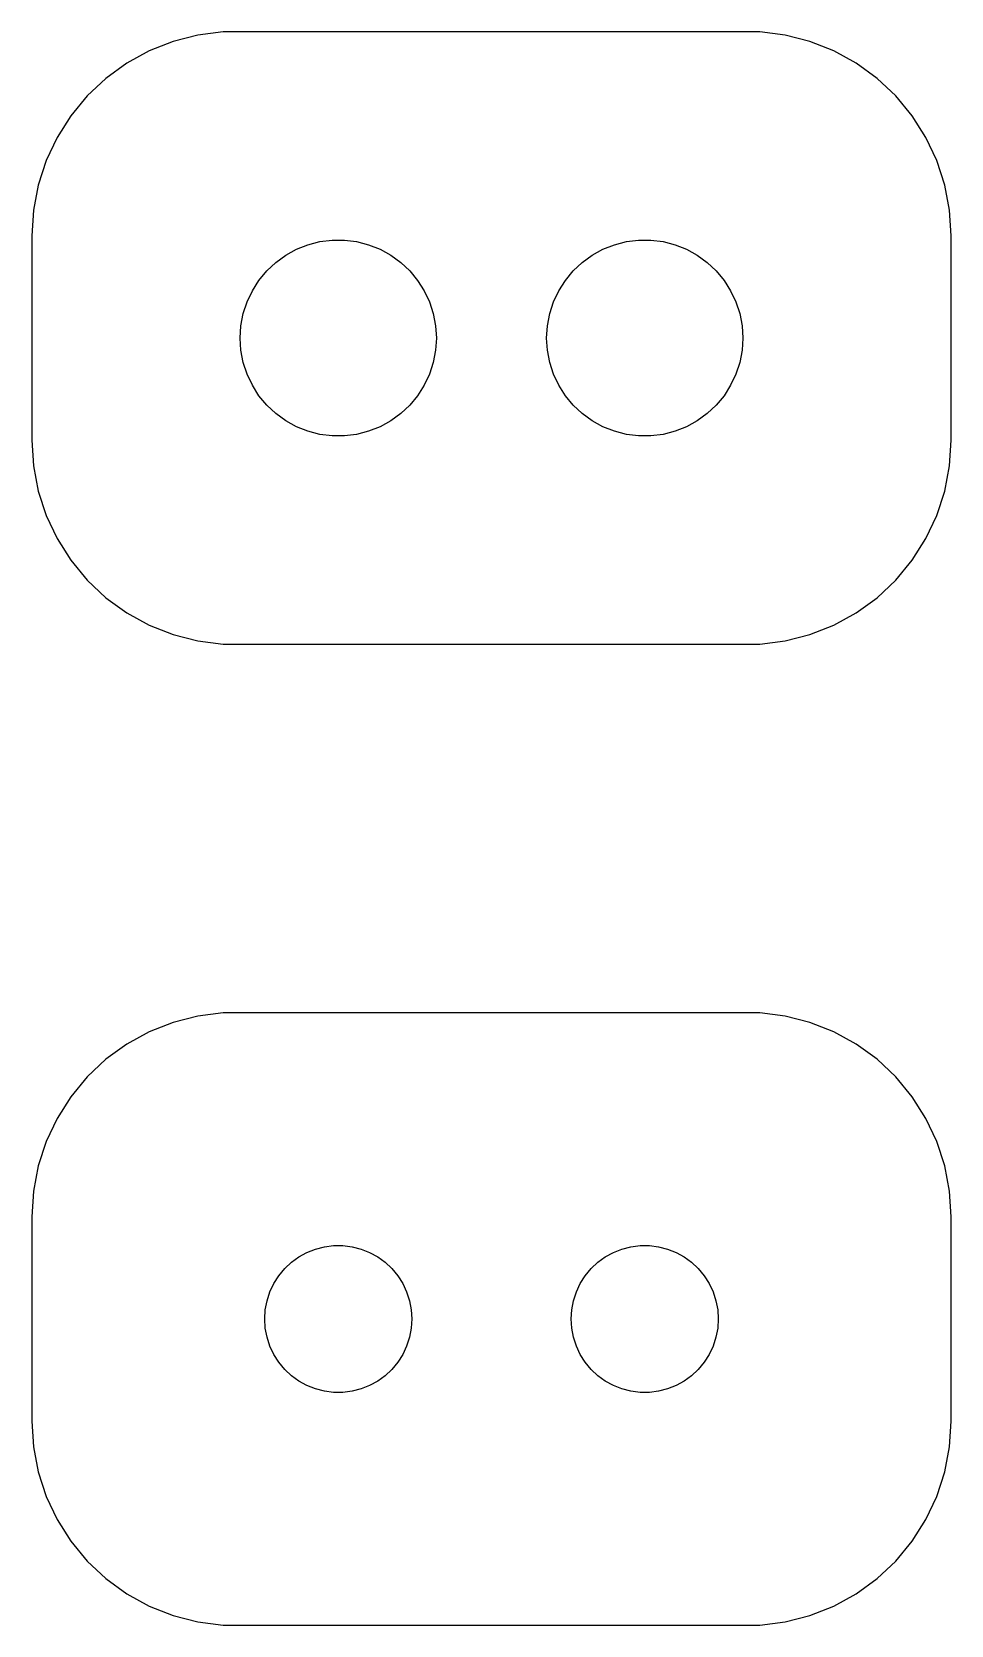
# Model space of a CAD drawing. Header units: metres. Extents: x -11.2 to 11.2, y 16.5 to 55.5.
import ezdxf

# ---------------------------------------------------------------- set-up
doc = ezdxf.new("R2010")
doc.units = ezdxf.units.M

msp = doc.modelspace()

# ---------------------------------------------------------------- linework, layer by layer
for p, q in [((-7.1869, 55.4114), (-7.79507, 55.2553)), ((-6.56395, 55.4901), (-7.1869, 55.4114)), ((6.56395, 55.4901), (-6.56395, 55.4901)), ((7.1869, 55.4114), (6.56395, 55.4901)), ((7.79507, 55.2553), (7.1869, 55.4114)), ((-8.37889, 55.0241), (-8.92912, 54.7216)), ((-7.79507, 55.2553), (-8.37889, 55.0241)), ((8.37889, 55.0241), (7.79507, 55.2553)), ((8.92912, 54.7216), (8.37889, 55.0241)), ((-8.92912, 54.7216), (-9.43712, 54.3526)), ((9.43712, 54.3526), (8.92912, 54.7216)), ((-9.43712, 54.3526), (-9.89484, 53.9227)), ((9.89484, 53.9227), (9.43712, 54.3526)), ((-9.89484, 53.9227), (-10.2951, 53.4389)), ((10.2951, 53.4389), (9.89484, 53.9227)), ((-10.2951, 53.4389), (-10.6315, 52.9088)), ((10.6315, 52.9088), (10.2951, 53.4389)), ((-10.6315, 52.9088), (-10.8989, 52.3406)), ((10.8989, 52.3406), (10.6315, 52.9088)), ((-10.8989, 52.3406), (-11.0929, 51.7434)), ((11.0929, 51.7434), (10.8989, 52.3406)), ((-11.0929, 51.7434), (-11.2106, 51.1267)), ((11.2106, 51.1267), (11.0929, 51.7434)), ((-11.2106, 51.1267), (-11.25, 50.5)), ((11.25, 50.5), (11.2106, 51.1267)), ((-11.25, 50.5), (-11.25, 45.5)), ((-4.49164, 50.2825), (-4.19971, 50.3575)), ((-4.19971, 50.3575), (-3.9007, 50.3953)), ((-3.9007, 50.3953), (-3.59929, 50.3953)), ((-3.59929, 50.3953), (-3.30028, 50.3575)), ((-3.30028, 50.3575), (-3.00835, 50.2825)), ((3.00835, 50.2825), (3.30028, 50.3575)), ((3.30028, 50.3575), (3.59929, 50.3953)), ((3.59929, 50.3953), (3.9007, 50.3953)), ((3.9007, 50.3953), (4.19971, 50.3575)), ((4.19971, 50.3575), (4.49164, 50.2825)), ((11.25, 45.5), (11.25, 50.5)), ((-5.27982, 49.8492), (-5.03598, 50.0264)), ((-5.03598, 50.0264), (-4.77187, 50.1716)), ((-4.77187, 50.1716), (-4.49164, 50.2825)), ((-3.00835, 50.2825), (-2.72812, 50.1716)), ((-2.72812, 50.1716), (-2.464, 50.0264)), ((-2.464, 50.0264), (-2.22017, 49.8492)), ((2.22017, 49.8492), (2.464, 50.0264)), ((2.464, 50.0264), (2.72812, 50.1716)), ((2.72812, 50.1716), (3.00835, 50.2825)), ((4.49164, 50.2825), (4.77187, 50.1716)), ((4.77187, 50.1716), (5.03598, 50.0264)), ((5.03598, 50.0264), (5.27982, 49.8492)), ((-5.69164, 49.4107), (-5.49951, 49.6429)), ((-5.49951, 49.6429), (-5.27982, 49.8492)), ((-2.22017, 49.8492), (-2.00047, 49.6429)), ((-2.00047, 49.6429), (-1.80835, 49.4107)), ((1.80835, 49.4107), (2.00047, 49.6429)), ((2.00047, 49.6429), (2.22017, 49.8492)), ((5.27982, 49.8492), (5.49951, 49.6429)), ((5.49951, 49.6429), (5.69164, 49.4107)), ((-5.98146, 48.8835), (-5.85313, 49.1562)), ((-5.85313, 49.1562), (-5.69164, 49.4107)), ((-1.80835, 49.4107), (-1.64685, 49.1562)), ((-1.64685, 49.1562), (-1.51852, 48.8835)), ((1.51852, 48.8835), (1.64685, 49.1562)), ((1.64685, 49.1562), (1.80835, 49.4107)), ((5.69164, 49.4107), (5.85313, 49.1562)), ((5.85313, 49.1562), (5.98146, 48.8835)), ((-6.07458, 48.5968), (-5.98146, 48.8835)), ((-1.51852, 48.8835), (-1.4254, 48.5968)), ((1.4254, 48.5968), (1.51852, 48.8835)), ((5.98146, 48.8835), (6.07458, 48.5968)), ((-6.13107, 48.3008), (-6.07458, 48.5968)), ((-1.4254, 48.5968), (-1.36891, 48.3008)), ((1.36891, 48.3008), (1.4254, 48.5968)), ((6.07458, 48.5968), (6.13107, 48.3008)), ((-6.14999, 48), (-6.13107, 48.3008)), ((-6.13107, 47.6992), (-6.14999, 48)), ((-1.36891, 48.3008), (-1.34999, 48)), ((-1.34999, 48), (-1.36891, 47.6992)), ((1.34999, 48), (1.36891, 48.3008)), ((1.36891, 47.6992), (1.34999, 48)), ((6.13107, 48.3008), (6.14999, 48)), ((6.14999, 48), (6.13107, 47.6992)), ((-6.07458, 47.4032), (-6.13107, 47.6992)), ((-1.36891, 47.6992), (-1.4254, 47.4032)), ((1.4254, 47.4032), (1.36891, 47.6992)), ((6.13107, 47.6992), (6.07458, 47.4032)), ((-5.98146, 47.1165), (-6.07458, 47.4032)), ((-1.4254, 47.4032), (-1.51852, 47.1165)), ((1.51852, 47.1165), (1.4254, 47.4032)), ((6.07458, 47.4032), (5.98146, 47.1165)), ((-5.85313, 46.8438), (-5.98146, 47.1165)), ((-5.69164, 46.5893), (-5.85313, 46.8438)), ((-1.64685, 46.8438), (-1.80835, 46.5893)), ((-1.51852, 47.1165), (-1.64685, 46.8438)), ((1.64685, 46.8438), (1.51852, 47.1165)), ((1.80835, 46.5893), (1.64685, 46.8438)), ((5.85313, 46.8438), (5.69164, 46.5893)), ((5.98146, 47.1165), (5.85313, 46.8438)), ((-5.49951, 46.3571), (-5.69164, 46.5893)), ((-1.80835, 46.5893), (-2.00047, 46.3571)), ((2.00047, 46.3571), (1.80835, 46.5893)), ((5.69164, 46.5893), (5.49951, 46.3571)), ((-5.27982, 46.1508), (-5.49951, 46.3571)), ((-5.03598, 45.9736), (-5.27982, 46.1508)), ((-2.22017, 46.1508), (-2.464, 45.9736)), ((-2.00047, 46.3571), (-2.22017, 46.1508)), ((2.22017, 46.1508), (2.00047, 46.3571)), ((2.464, 45.9736), (2.22017, 46.1508)), ((5.27982, 46.1508), (5.03598, 45.9736)), ((5.49951, 46.3571), (5.27982, 46.1508)), ((-4.77187, 45.8284), (-5.03598, 45.9736)), ((-4.49164, 45.7175), (-4.77187, 45.8284)), ((-4.19971, 45.6425), (-4.49164, 45.7175)), ((-3.9007, 45.6047), (-4.19971, 45.6425)), ((-3.30028, 45.6425), (-3.59929, 45.6047)), ((-3.00835, 45.7175), (-3.30028, 45.6425)), ((-2.72812, 45.8284), (-3.00835, 45.7175)), ((-2.464, 45.9736), (-2.72812, 45.8284)), ((2.72812, 45.8284), (2.464, 45.9736)), ((3.00835, 45.7175), (2.72812, 45.8284)), ((3.30028, 45.6425), (3.00835, 45.7175)), ((3.59929, 45.6047), (3.30028, 45.6425)), ((4.19971, 45.6425), (3.9007, 45.6047)), ((4.49164, 45.7175), (4.19971, 45.6425)), ((4.77187, 45.8284), (4.49164, 45.7175)), ((5.03598, 45.9736), (4.77187, 45.8284)), ((-11.25, 45.5), (-11.2106, 44.8733)), ((-3.59929, 45.6047), (-3.9007, 45.6047)), ((3.9007, 45.6047), (3.59929, 45.6047)), ((11.2106, 44.8733), (11.25, 45.5)), ((-11.2106, 44.8733), (-11.0929, 44.2566)), ((11.0929, 44.2566), (11.2106, 44.8733)), ((-11.0929, 44.2566), (-10.8989, 43.6594)), ((10.8989, 43.6594), (11.0929, 44.2566)), ((-10.8989, 43.6594), (-10.6315, 43.0912)), ((10.6315, 43.0912), (10.8989, 43.6594)), ((-10.6315, 43.0912), (-10.2951, 42.5611)), ((10.2951, 42.5611), (10.6315, 43.0912)), ((-10.2951, 42.5611), (-9.89484, 42.0773)), ((9.89484, 42.0773), (10.2951, 42.5611)), ((-9.89484, 42.0773), (-9.43712, 41.6474)), ((9.43712, 41.6474), (9.89484, 42.0773)), ((-9.43712, 41.6474), (-8.92912, 41.2784)), ((8.92912, 41.2784), (9.43712, 41.6474)), ((-8.92912, 41.2784), (-8.37889, 40.9759)), ((-8.37889, 40.9759), (-7.79507, 40.7447)), ((7.79507, 40.7447), (8.37889, 40.9759)), ((8.37889, 40.9759), (8.92912, 41.2784)), ((-7.79507, 40.7447), (-7.1869, 40.5886)), ((-7.1869, 40.5886), (-6.56395, 40.5099)), ((6.56395, 40.5099), (7.1869, 40.5886)), ((7.1869, 40.5886), (7.79507, 40.7447)), ((-6.56395, 40.5099), (6.56395, 40.5099)), ((-7.79507, 31.2553), (-8.37889, 31.0241)), ((-7.1869, 31.4114), (-7.79507, 31.2553)), ((-6.56395, 31.4901), (-7.1869, 31.4114)), ((6.56395, 31.4901), (-6.56395, 31.4901)), ((7.1869, 31.4114), (6.56395, 31.4901)), ((7.79507, 31.2553), (7.1869, 31.4114)), ((8.37889, 31.0241), (7.79507, 31.2553)), ((-8.37889, 31.0241), (-8.92912, 30.7216)), ((8.92912, 30.7216), (8.37889, 31.0241)), ((-8.92912, 30.7216), (-9.43712, 30.3526)), ((9.43712, 30.3526), (8.92912, 30.7216)), ((-9.43712, 30.3526), (-9.89484, 29.9227)), ((9.89484, 29.9227), (9.43712, 30.3526)), ((-9.89484, 29.9227), (-10.2951, 29.4389)), ((10.2951, 29.4389), (9.89484, 29.9227)), ((-10.2951, 29.4389), (-10.6315, 28.9088)), ((10.6315, 28.9088), (10.2951, 29.4389)), ((-10.6315, 28.9088), (-10.8989, 28.3406)), ((10.8989, 28.3406), (10.6315, 28.9088)), ((-10.8989, 28.3406), (-11.0929, 27.7434)), ((11.0929, 27.7434), (10.8989, 28.3406)), ((-11.0929, 27.7434), (-11.2106, 27.1267)), ((11.2106, 27.1267), (11.0929, 27.7434)), ((-11.2106, 27.1267), (-11.25, 26.5)), ((11.25, 26.5), (11.2106, 27.1267)), ((-11.25, 26.5), (-11.25, 21.5)), ((11.25, 21.5), (11.25, 26.5)), ((-4.30623, 25.7119), (-4.08728, 25.7681)), ((-4.08728, 25.7681), (-3.86302, 25.7964)), ((-3.86302, 25.7964), (-3.63696, 25.7964)), ((-3.63696, 25.7964), (-3.4127, 25.7681)), ((-3.4127, 25.7681), (-3.19376, 25.7119)), ((3.19376, 25.7119), (3.4127, 25.7681)), ((3.4127, 25.7681), (3.63696, 25.7964)), ((3.63696, 25.7964), (3.86302, 25.7964)), ((3.86302, 25.7964), (4.08728, 25.7681)), ((4.08728, 25.7681), (4.30623, 25.7119)), ((-5.06213, 25.2322), (-4.89735, 25.3869)), ((-4.89735, 25.3869), (-4.71448, 25.5198)), ((-4.71448, 25.5198), (-4.51639, 25.6287)), ((-4.51639, 25.6287), (-4.30623, 25.7119)), ((-3.19376, 25.7119), (-2.9836, 25.6287)), ((-2.9836, 25.6287), (-2.78551, 25.5198)), ((-2.78551, 25.5198), (-2.60263, 25.3869)), ((-2.60263, 25.3869), (-2.43785, 25.2322)), ((2.43785, 25.2322), (2.60263, 25.3869)), ((2.60263, 25.3869), (2.78551, 25.5198)), ((2.78551, 25.5198), (2.9836, 25.6287)), ((2.9836, 25.6287), (3.19376, 25.7119)), ((4.30623, 25.7119), (4.51639, 25.6287)), ((4.51639, 25.6287), (4.71448, 25.5198)), ((4.71448, 25.5198), (4.89735, 25.3869)), ((4.89735, 25.3869), (5.06213, 25.2322)), ((-5.32735, 24.8671), (-5.20622, 25.058)), ((-5.20622, 25.058), (-5.06213, 25.2322)), ((-2.43785, 25.2322), (-2.29376, 25.058)), ((-2.29376, 25.058), (-2.17264, 24.8671)), ((2.17264, 24.8671), (2.29376, 25.058)), ((2.29376, 25.058), (2.43785, 25.2322)), ((5.06213, 25.2322), (5.20622, 25.058)), ((5.20622, 25.058), (5.32735, 24.8671)), ((-5.49344, 24.4476), (-5.42358, 24.6626)), ((-5.42358, 24.6626), (-5.32735, 24.8671)), ((-2.17264, 24.8671), (-2.0764, 24.6626)), ((-2.0764, 24.6626), (-2.00655, 24.4476)), ((2.00655, 24.4476), (2.0764, 24.6626)), ((2.0764, 24.6626), (2.17264, 24.8671)), ((5.32735, 24.8671), (5.42358, 24.6626)), ((5.42358, 24.6626), (5.49344, 24.4476)), ((-5.54999, 24), (-5.5358, 24.2256)), ((-5.5358, 24.2256), (-5.49344, 24.4476)), ((-2.00655, 24.4476), (-1.96419, 24.2256)), ((-1.96419, 24.2256), (-1.95, 24)), ((1.95, 24), (1.96419, 24.2256)), ((1.96419, 24.2256), (2.00655, 24.4476)), ((5.49344, 24.4476), (5.5358, 24.2256)), ((5.5358, 24.2256), (5.54999, 24)), ((-5.5358, 23.7744), (-5.54999, 24)), ((-1.95, 24), (-1.96419, 23.7744)), ((1.96419, 23.7744), (1.95, 24)), ((5.54999, 24), (5.5358, 23.7744)), ((-5.49344, 23.5524), (-5.5358, 23.7744)), ((-5.42358, 23.3374), (-5.49344, 23.5524)), ((-2.00655, 23.5524), (-2.0764, 23.3374)), ((-1.96419, 23.7744), (-2.00655, 23.5524)), ((2.00655, 23.5524), (1.96419, 23.7744)), ((2.0764, 23.3374), (2.00655, 23.5524)), ((5.49344, 23.5524), (5.42358, 23.3374)), ((5.5358, 23.7744), (5.49344, 23.5524)), ((-5.32735, 23.1329), (-5.42358, 23.3374)), ((-5.20622, 22.942), (-5.32735, 23.1329)), ((-2.17264, 23.1329), (-2.29376, 22.942)), ((-2.0764, 23.3374), (-2.17264, 23.1329)), ((2.17264, 23.1329), (2.0764, 23.3374)), ((2.29376, 22.942), (2.17264, 23.1329)), ((5.32735, 23.1329), (5.20622, 22.942)), ((5.42358, 23.3374), (5.32735, 23.1329)), ((-5.06213, 22.7678), (-5.20622, 22.942)), ((-4.89735, 22.6131), (-5.06213, 22.7678)), ((-4.71448, 22.4802), (-4.89735, 22.6131)), ((-2.60263, 22.6131), (-2.78551, 22.4802)), ((-2.43785, 22.7678), (-2.60263, 22.6131)), ((-2.29376, 22.942), (-2.43785, 22.7678)), ((2.43785, 22.7678), (2.29376, 22.942)), ((2.60263, 22.6131), (2.43785, 22.7678)), ((2.78551, 22.4802), (2.60263, 22.6131)), ((4.89735, 22.6131), (4.71448, 22.4802)), ((5.06213, 22.7678), (4.89735, 22.6131)), ((5.20622, 22.942), (5.06213, 22.7678)), ((-4.51639, 22.3713), (-4.71448, 22.4802)), ((-4.30623, 22.2881), (-4.51639, 22.3713)), ((-4.08728, 22.2319), (-4.30623, 22.2881)), ((-3.86302, 22.2036), (-4.08728, 22.2319)), ((-3.4127, 22.2319), (-3.63696, 22.2036)), ((-3.19376, 22.2881), (-3.4127, 22.2319)), ((-2.9836, 22.3713), (-3.19376, 22.2881)), ((-2.78551, 22.4802), (-2.9836, 22.3713)), ((2.9836, 22.3713), (2.78551, 22.4802)), ((3.19376, 22.2881), (2.9836, 22.3713)), ((3.4127, 22.2319), (3.19376, 22.2881)), ((3.63696, 22.2036), (3.4127, 22.2319)), ((4.08728, 22.2319), (3.86302, 22.2036)), ((4.30623, 22.2881), (4.08728, 22.2319)), ((4.51639, 22.3713), (4.30623, 22.2881)), ((4.71448, 22.4802), (4.51639, 22.3713)), ((-3.63696, 22.2036), (-3.86302, 22.2036)), ((3.86302, 22.2036), (3.63696, 22.2036)), ((-11.25, 21.5), (-11.2106, 20.8733)), ((11.2106, 20.8733), (11.25, 21.5)), ((-11.2106, 20.8733), (-11.0929, 20.2566)), ((11.0929, 20.2566), (11.2106, 20.8733)), ((-11.0929, 20.2566), (-10.8989, 19.6594)), ((10.8989, 19.6594), (11.0929, 20.2566)), ((-10.8989, 19.6594), (-10.6315, 19.0912)), ((10.6315, 19.0912), (10.8989, 19.6594)), ((-10.6315, 19.0912), (-10.2951, 18.5611)), ((10.2951, 18.5611), (10.6315, 19.0912)), ((-10.2951, 18.5611), (-9.89484, 18.0773)), ((9.89484, 18.0773), (10.2951, 18.5611)), ((-9.89484, 18.0773), (-9.43712, 17.6474)), ((9.43712, 17.6474), (9.89484, 18.0773)), ((-9.43712, 17.6474), (-8.92912, 17.2784)), ((8.92912, 17.2784), (9.43712, 17.6474)), ((-8.92912, 17.2784), (-8.37889, 16.9759)), ((8.37889, 16.9759), (8.92912, 17.2784)), ((-8.37889, 16.9759), (-7.79507, 16.7447)), ((7.79507, 16.7447), (8.37889, 16.9759)), ((-7.79507, 16.7447), (-7.1869, 16.5886)), ((-7.1869, 16.5886), (-6.56395, 16.5099)), ((-6.56395, 16.5099), (6.56395, 16.5099)), ((6.56395, 16.5099), (7.1869, 16.5886)), ((7.1869, 16.5886), (7.79507, 16.7447))]:
    msp.add_line(p, q)

doc.saveas('drawing.dxf')
